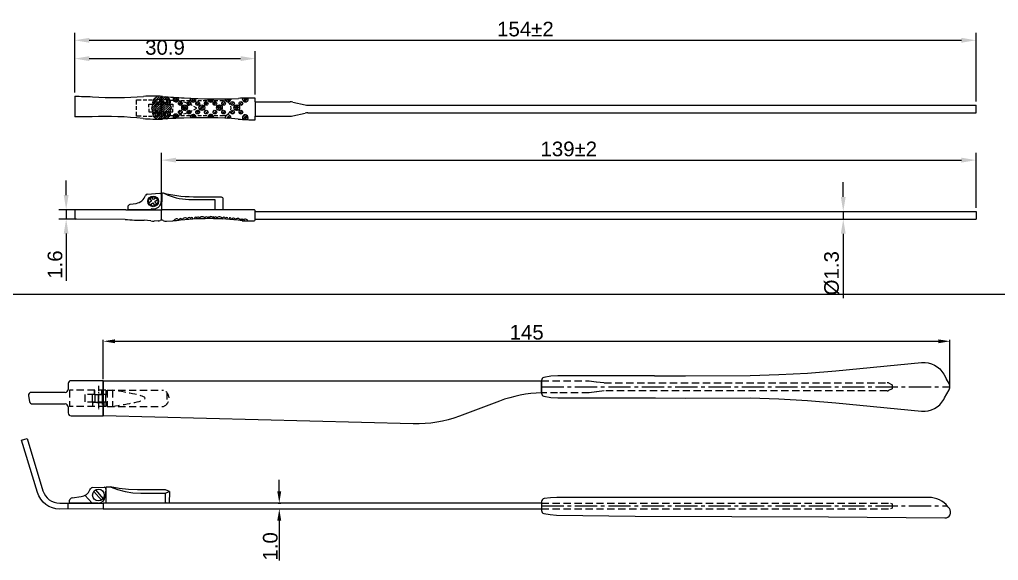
# Model space of a CAD drawing. Header units: millimetres. Extents: x 7018 to 13530, y 4187 to 5692.
# Drawn here: x 11317.3 to 11484.8, y 5079 to 5171.5 of the extents above; entities that cross this region are included whole.
import ezdxf

# ---------------------------------------------------------------- set-up
doc = ezdxf.new("R2010")
doc.units = ezdxf.units.MM
doc.linetypes.add('CENTER2', pattern=[28.575, 19.05, -3.175, 3.175, -3.175])
doc.linetypes.add('HIDDEN2', pattern=[0.1875, 0.125, -0.0625])
for name, color, linetype in [('Center Line', 2, 'CENTER2'), ('Dimension', 3, 'Continuous'), ('Hidden Line', 1, 'HIDDEN2')]:
    doc.layers.add(name, color=color, linetype=linetype)
doc.styles.get("Standard").update_dxf_attribs({"font": 'arial.ttf'})
doc.styles.add('样式 1', font='romant.shx')
doc.dimstyles.new('ISO-25$0', dxfattribs={"dimtxt": 2.5, "dimasz": 2.5, "dimexe": 0.5, "dimexo": 1, "dimgap": 1, "dimtad": 0, "dimtih": 1, "dimtoh": 1, "dimdec": 1, "dimzin": 10, "dimdsep": 46, "dimlunit": 6, "dimtxsty": '样式 1', "dimcen": 0, "dimclrd": 256, "dimclre": 256, "dimclrt": 7, "dimazin": 0, "dimtfac": 1, "dimtdec": 1, "dimtofl": 0, "dimtmove": 0, "dimatfit": 0, "dimfxl": 1, "dimtolj": 1, "dimtzin": 10, "dimarcsym": 0})
doc.dimstyles.new('Standard$0', dxfattribs={"dimtxt": 2.3, "dimasz": 2, "dimexe": 1, "dimexo": 1, "dimgap": 1, "dimtad": 1, "dimdec": 1, "dimzin": 0, "dimdsep": 46, "dimtxsty": 'Standard', "dimcen": 0, "dimclrd": 4, "dimclre": 4, "dimclrt": 4, "dimadec": 1, "dimazin": 0, "dimtfac": 1, "dimtdec": 1, "dimtofl": 0, "dimtmove": 0, "dimatfit": 0, "dimfxl": 1, "dimtfillclr": 256, "dimtolj": 1, "dimtzin": 0, "dimlwd": -1, "dimlwe": -1, "dimarcsym": 1})

# ---------------------------------------------------------------- blocks, each defined once
blk = doc.blocks.new('*D3152')
at = {"layer": 'Defpoints', "color": 0, "transparency": 16777216}
for p in [(11357.63, 5164.85), (11326.73, 5158.43), (11357.63, 5158.1)]:
    blk.add_point(p, dxfattribs=at)
at = {"layer": 'Dimension', "color": 0, "lineweight": -2, "transparency": 16777216}
for p, q in [((11326.73, 5159.05), (11326.73, 5166.1)), ((11357.63, 5158.72), (11357.63, 5166.1)), ((11329.23, 5164.85), (11355.13, 5164.85))]:
    blk.add_line(p, q, dxfattribs=at)
at = {"layer": 'Dimension', "color": 0, "transparency": 16777216}
for points in [[(11329.23, 5165.27), (11329.23, 5164.44), (11326.73, 5164.85)], [(11355.13, 5165.27), (11355.13, 5164.44), (11357.63, 5164.85)]]:
    blk.add_solid(points, dxfattribs=at)
at = {"layer": 'Dimension', "color": 0, "transparency": 16777216, "insert": (11342.18, 5166.75), "char_height": 2.5, "attachment_point": 5}
blk.add_mtext('30.9', dxfattribs=at)
blk = doc.blocks.new('*D3153')
at = {"layer": 'Defpoints', "color": 0, "transparency": 16777216}
for p in [(11480.98, 5167.99), (11326.73, 5158.43), (11480.98, 5156.88)]:
    blk.add_point(p, dxfattribs=at)
at = {"layer": 'Dimension', "color": 0, "lineweight": -2, "transparency": 16777216}
for p, q in [((11326.73, 5159.05), (11326.73, 5169.24)), ((11480.98, 5157.51), (11480.98, 5169.24)), ((11329.23, 5167.99), (11478.48, 5167.99))]:
    blk.add_line(p, q, dxfattribs=at)
at = {"layer": 'Dimension', "color": 0, "transparency": 16777216}
for points in [[(11329.23, 5168.4), (11329.23, 5167.57), (11326.73, 5167.99)], [(11478.48, 5168.4), (11478.48, 5167.57), (11480.98, 5167.99)]]:
    blk.add_solid(points, dxfattribs=at)
at = {"layer": 'Dimension', "color": 0, "transparency": 16777216, "insert": (11403.86, 5169.89), "char_height": 2.5, "attachment_point": 5}
blk.add_mtext('154±2', dxfattribs=at)
blk = doc.blocks.new('*D3154')
at = {"layer": 'Defpoints', "color": 0, "transparency": 16777216}
for p in [(11448.95, 5138.7), (11448.95, 5137.4), (11458.25, 5137.4)]:
    blk.add_point(p, dxfattribs=at)
at = {"layer": 'Dimension', "color": 0, "lineweight": -2, "transparency": 16777216}
for p, q in [((11458.25, 5141.2), (11458.25, 5143.7)), ((11449.58, 5138.7), (11459.5, 5138.7)), ((11449.58, 5137.4), (11459.5, 5137.4)), ((11458.25, 5138.7), (11458.25, 5137.4)), ((11458.25, 5134.9), (11458.25, 5123.88))]:
    blk.add_line(p, q, dxfattribs=at)
at = {"layer": 'Dimension', "color": 0, "transparency": 16777216}
for points in [[(11457.83, 5141.2), (11458.66, 5141.2), (11458.25, 5138.7)], [(11457.83, 5134.9), (11458.66, 5134.9), (11458.25, 5137.4)]]:
    blk.add_solid(points, dxfattribs=at)
at = {"layer": 'Dimension', "color": 0, "transparency": 16777216, "insert": (11456.28, 5128.14), "char_height": 2.5, "attachment_point": 5, "rotation": 90}
blk.add_mtext('%%c1.3', dxfattribs=at)
blk = doc.blocks.new('*D3155')
at = {"layer": 'Defpoints', "color": 0, "transparency": 16777216}
for p in [(11325.27, 5137.41), (11327.65, 5137.41), (11327.66, 5139)]:
    blk.add_point(p, dxfattribs=at)
at = {"layer": 'Dimension', "color": 0, "lineweight": -2, "transparency": 16777216}
for p, q in [((11325.27, 5141.5), (11325.27, 5144)), ((11327.04, 5139), (11324.02, 5139)), ((11327.03, 5137.41), (11324.02, 5137.41)), ((11325.27, 5139), (11325.27, 5137.41)), ((11325.27, 5134.91), (11325.27, 5126.84))]:
    blk.add_line(p, q, dxfattribs=at)
at = {"layer": 'Dimension', "color": 0, "transparency": 16777216}
for points in [[(11324.85, 5141.5), (11325.68, 5141.5), (11325.27, 5139)], [(11324.85, 5134.91), (11325.68, 5134.91), (11325.27, 5137.41)]]:
    blk.add_solid(points, dxfattribs=at)
at = {"layer": 'Dimension', "color": 0, "transparency": 16777216, "insert": (11323.37, 5129.62), "char_height": 2.5, "attachment_point": 5, "rotation": 90}
blk.add_mtext('1.6', dxfattribs=at)
blk = doc.blocks.new('*D3156')
at = {"layer": 'Defpoints', "color": 0, "transparency": 16777216}
for p in [(11480.98, 5147.49), (11341.57, 5139), (11480.98, 5138.7)]:
    blk.add_point(p, dxfattribs=at)
at = {"layer": 'Dimension', "color": 0, "lineweight": -2, "transparency": 16777216}
for p, q in [((11341.57, 5139.63), (11341.57, 5148.74)), ((11344.07, 5147.49), (11478.48, 5147.49)), ((11480.98, 5139.33), (11480.98, 5148.74))]:
    blk.add_line(p, q, dxfattribs=at)
at = {"layer": 'Dimension', "color": 0, "transparency": 16777216}
for points in [[(11344.07, 5147.9), (11344.07, 5147.07), (11341.57, 5147.49)], [(11478.48, 5147.9), (11478.48, 5147.07), (11480.98, 5147.49)]]:
    blk.add_solid(points, dxfattribs=at)
at = {"layer": 'Dimension', "color": 0, "transparency": 16777216, "insert": (11411.28, 5149.39), "char_height": 2.5, "attachment_point": 5}
blk.add_mtext('139±2', dxfattribs=at)
blk = doc.blocks.new('vfbgd')
at = {"color": 4}
for points in [[(2220.3, -1205.51), (2220.28, -1207.51), (2209.47, -1207.5), (2209.47, -1204.7), (2210.19, -1204.72)], [(2219.55, -1205.83), (2220.3, -1205.51), (2219.61, -1205.24), (2214.83, -1205.26), (2213.3, -1205.18), (2211.73, -1205.02), (2210.19, -1204.72), (2211.44, -1205.19), (2212.72, -1205.54), (2214.04, -1205.75), (2215.4, -1205.83), (2219.55, -1205.83), (2219.55, -1207.27), (2219.77, -1207.48)]]:
    blk.add_lwpolyline(points, dxfattribs=at)
blk = doc.blocks.new('*D3249')
at = {"layer": 'Defpoints', "color": 0, "transparency": 16777216}
for p in [(11476.51, 5116.5), (11331.62, 5109.75), (11476.51, 5108.71)]:
    blk.add_point(p, dxfattribs=at)
at = {"layer": 'Dimension', "color": 3, "transparency": 16777216}
for p, q in [((11331.62, 5110), (11331.62, 5116.75)), ((11333.62, 5116.5), (11474.51, 5116.5)), ((11476.51, 5108.96), (11476.51, 5116.75))]:
    blk.add_line(p, q, dxfattribs=at)
for points in [[(11333.62, 5116.83), (11333.62, 5116.17), (11331.62, 5116.5)], [(11474.51, 5116.83), (11474.51, 5116.17), (11476.51, 5116.5)]]:
    blk.add_solid(points, dxfattribs=at)
at = {"layer": 'Dimension', "transparency": 16777216, "insert": (11404.07, 5118.03), "char_height": 2.5, "attachment_point": 5}
blk.add_mtext('\\A1;145', dxfattribs=at)
blk = doc.blocks.new('*D3250')
at = {"layer": 'Defpoints', "color": 0, "transparency": 16777216}
for p in [(11361.29, 5088.83), (11361.29, 5087.83), (11361.74, 5087.83)]:
    blk.add_point(p, dxfattribs=at)
at = {"layer": 'Dimension', "color": 3, "transparency": 16777216}
for p, q in [((11361.74, 5090.83), (11361.74, 5092.83)), ((11361.54, 5088.83), (11361.99, 5088.83)), ((11361.54, 5087.83), (11361.99, 5087.83)), ((11361.74, 5085.83), (11361.74, 5079.02))]:
    blk.add_line(p, q, dxfattribs=at)
for points in [[(11361.4, 5090.83), (11362.07, 5090.83), (11361.74, 5088.83)], [(11361.4, 5085.83), (11362.07, 5085.83), (11361.74, 5087.83)]]:
    blk.add_solid(points, dxfattribs=at)
at = {"layer": 'Dimension', "transparency": 16777216, "insert": (11360.21, 5081.42), "char_height": 2.5, "attachment_point": 5, "rotation": 90}
blk.add_mtext('\\A1;1.0', dxfattribs=at)

msp = doc.modelspace()

# ---------------------------------------------------------------- linework, layer by layer
for p, q in [((11326.728, 5158.429), (11326.728, 5154.877)), ((11341.611, 5158.491), (11341.575, 5154.618)), ((11357.64, 5157.446), (11363.624, 5157.445)), ((11364.053, 5157.398), (11366.192, 5156.928)), ((11366.622, 5156.881), (11480.985, 5156.881)), ((11480.985, 5155.581), (11480.985, 5156.881)), ((11357.64, 5155.016), (11363.624, 5155.018)), ((11357.949, 5154.959), (11357.949, 5154.959)), ((11364.053, 5155.064), (11366.192, 5155.535)), ((11366.622, 5155.581), (11480.985, 5155.581)), ((11341.62, 5141.628), (11341.575, 5139.023)), ((11342.105, 5141.795), (11341.842, 5141.824)), ((11326.728, 5138.805), (11326.728, 5137.611)), ((11335.338, 5137.346), (11326.927, 5137.411)), ((11335.484, 5139.001), (11326.929, 5139.005)), ((11335.484, 5139.001), (11341.68, 5139.001)), ((11341.569, 5137.242), (11341.574, 5139.001)), ((11357.633, 5138.703), (11480.985, 5138.703)), ((11357.633, 5137.403), (11480.985, 5137.403)), ((11480.985, 5138.703), (11480.985, 5137.403)), ((11341.019, 5137.1), (11340.343, 5137.065)), ((11342.426, 5137.044), (11343.508, 5137.082)), ((11252.583, 5124.548), (11649.021, 5124.548)), ((11408.188, 5110.555), (11407.017, 5110.304)), ((11409.416, 5110.598), (11408.188, 5110.555)), ((11425.953, 5110.598), (11409.416, 5110.598)), ((11325.609, 5109.254), (11325.609, 5108.264)), ((11331.622, 5109.754), (11326.109, 5109.754)), ((11406.622, 5109.815), (11406.622, 5107.612)), ((11407.017, 5107.123), (11408.188, 5106.872)), ((11408.188, 5106.872), (11409.416, 5106.829)), ((11409.416, 5106.829), (11426.098, 5106.829)), ((11325.609, 5105.274), (11325.609, 5104.242)), ((11326.109, 5103.742), (11331.622, 5103.742))]:
    msp.add_line(p, q)
at = {"color": 0, "ltscale": 1000}
for p, q in [((11331.622, 5109.754), (11331.622, 5103.742)), ((11406.622, 5107.673), (11406.622, 5109.754)), ((11325.624, 5087.813), (11325.622, 5088.813)), ((11406.622, 5088.826), (11406.622, 5087.826))]:
    msp.add_line(p, q, dxfattribs=at)
at = {"color": 4}
for p, q in [((11329.332, 5091.067), (11329.432, 5091.278)), ((11329.788, 5091.506), (11331.76, 5091.533)), ((11332.063, 5091.209), (11331.959, 5089.931)), ((11325.836, 5088.824), (11325.852, 5089.291)), ((11330.764, 5088.828), (11325.836, 5088.824)), ((11325.852, 5089.291), (11325.855, 5089.306)), ((11326.27, 5089.706), (11327.831, 5089.948))]:
    msp.add_line(p, q, dxfattribs=at)
for points in [[(11337.321, 5157.023), (11337.321, 5157.785), (11338.083, 5157.785)], [(11338.422, 5157.785), (11339.057, 5157.785)], [(11339.353, 5157.785), (11339.988, 5157.785)], [(11339.988, 5156.049), (11341.554, 5157.615), (11342.232, 5158.293)], [(11339.988, 5156.769), (11340.623, 5157.446)], [(11340.073, 5157.234), (11341.174, 5158.293)], [(11340.073, 5157.573), (11340.75, 5158.25)], [(11340.115, 5155.795), (11341.554, 5157.277), (11341.935, 5157.658)], [(11340.327, 5157.785), (11340.962, 5157.785)], [(11341.427, 5157.404), (11340.666, 5157.404), (11340.666, 5157.785)], [(11343.036, 5157.658), (11341.554, 5156.218), (11340.92, 5155.541)], [(11341.047, 5157.827), (11341.512, 5158.293)], [(11341.893, 5158.293), (11341.554, 5157.996), (11341.216, 5157.615)], [(11341.258, 5157.785), (11341.893, 5157.785)], [(11341.554, 5158.293), (11341.554, 5154.525)], [(11341.724, 5157.404), (11342.486, 5157.404), (11342.486, 5157.785)], [(11342.147, 5157.827), (11342.486, 5158.208)], [(11342.359, 5157.065), (11343.036, 5157.065), (11343.036, 5157.785), (11342.232, 5157.785)], [(11342.443, 5157.785), (11342.697, 5158.081)], [(11342.528, 5157.531), (11342.909, 5157.869)], [(11343.629, 5157.7), (11343.036, 5157.7), (11343.036, 5157.065)], [(11344.137, 5157.658), (11343.502, 5157.7)], [(11343.585, 5157.794), (11343.96, 5158.216)], [(11343.67, 5157.582), (11343.924, 5157.794)], [(11343.924, 5157.413), (11344.516, 5158.048)], [(11343.967, 5157.7), (11344.602, 5157.7)], [(11344.135, 5158.005), (11344.322, 5158.192)], [(11344.306, 5157.488), (11344.433, 5157.615)], [(11345.068, 5157.488), (11344.602, 5157.615), (11344.433, 5157.615)], [(11344.899, 5157.7), (11345.534, 5157.7)], [(11345.872, 5157.7), (11346.507, 5157.7)], [(11346.507, 5157.869), (11346.636, 5158.063)], [(11346.592, 5157.615), (11346.846, 5157.869)], [(11346.761, 5157.446), (11347.342, 5158.026)], [(11346.803, 5157.7), (11347.438, 5157.7)], [(11347.1, 5157.404), (11347.481, 5157.785)], [(11347.438, 5157.065), (11347.819, 5157.446)], [(11347.777, 5157.7), (11348.412, 5157.7)], [(11348.708, 5157.7), (11349.343, 5157.7)], [(11348.92, 5157.065), (11349.259, 5157.446)], [(11349.513, 5157.658), (11349.807, 5157.952)], [(11349.682, 5157.7), (11350.317, 5157.7)], [(11349.713, 5157.519), (11349.936, 5157.742)], [(11349.953, 5157.421), (11350.478, 5157.946)], [(11350.105, 5157.912), (11350.105, 5157.912)], [(11350.402, 5157.15), (11350.74, 5157.446)], [(11350.613, 5157.7), (11351.248, 5157.7)], [(11351.587, 5157.7), (11352.179, 5157.7), (11352.603, 5157.658), (11352.645, 5157.615)], [(11351.894, 5157.203), (11352.137, 5157.446)], [(11352.512, 5157.786), (11352.664, 5157.968)], [(11352.65, 5157.578), (11352.857, 5157.785)], [(11353.322, 5157.023), (11353.238, 5157.15), (11352.941, 5157.446), (11352.899, 5157.488)], [(11352.909, 5157.46), (11353.402, 5157.99)], [(11353.068, 5157.996), (11353.068, 5157.996)], [(11353.449, 5157.319), (11353.576, 5157.446)], [(11355.453, 5157.883), (11355.642, 5158.073)], [(11355.571, 5157.621), (11355.778, 5157.827)], [(11355.773, 5157.484), (11356.375, 5158.086)], [(11355.989, 5158.039), (11356.022, 5158.08)], [(11337.321, 5156.091), (11337.321, 5156.726)], [(11339.438, 5156.557), (11339.438, 5157.065), (11340.115, 5157.065)], [(11339.438, 5156.261), (11339.438, 5155.753), (11340.115, 5155.753)], [(11339.904, 5156.303), (11340.835, 5157.277)], [(11340.073, 5155.414), (11341.554, 5156.896), (11342.02, 5157.361)], [(11340.115, 5155.118), (11341.554, 5156.557), (11342.274, 5157.277)], [(11340.454, 5157.065), (11341.089, 5157.065)], [(11340.92, 5157.065), (11340.496, 5157.065), (11340.496, 5156.557)], [(11340.496, 5156.261), (11340.496, 5155.753), (11340.92, 5155.753)], [(11340.666, 5154.61), (11341.554, 5155.499), (11343.036, 5156.938)], [(11340.835, 5157.065), (11340.835, 5157.404)], [(11340.988, 5154.552), (11341.554, 5155.118), (11343.163, 5156.726)], [(11341.131, 5157.065), (11341.935, 5157.065)], [(11343.078, 5157.361), (11341.554, 5155.837), (11341.174, 5155.414)], [(11341.216, 5157.065), (11341.851, 5157.065)], [(11341.385, 5157.065), (11342.02, 5157.065)], [(11341.512, 5156.557), (11341.512, 5157.065)], [(11341.512, 5155.753), (11341.512, 5156.261)], [(11341.554, 5156.726), (11341.554, 5156.091)], [(11342.189, 5157.065), (11342.824, 5157.065)], [(11342.274, 5157.065), (11342.274, 5157.404)], [(11342.359, 5155.541), (11343.248, 5156.43)], [(11342.528, 5155.329), (11343.078, 5155.88)], [(11343.121, 5157.065), (11343.502, 5157.065), (11343.502, 5156.557)], [(11343.121, 5155.753), (11343.502, 5155.753), (11343.502, 5156.261)], [(11344.475, 5155.541), (11344.899, 5155.922)], [(11344.518, 5156.98), (11344.941, 5157.404)], [(11344.729, 5156.853), (11345.068, 5157.192)], [(11344.983, 5156.388), (11345.534, 5156.896)], [(11345.068, 5156.134), (11345.364, 5156.388)], [(11345.28, 5155.964), (11345.957, 5156.642)], [(11345.957, 5157.234), (11345.661, 5157.319), (11345.364, 5157.404)], [(11345.534, 5156.557), (11345.788, 5156.811)], [(11345.618, 5155.922), (11345.999, 5156.303)], [(11345.957, 5157.023), (11346.38, 5157.404)], [(11345.957, 5155.541), (11346.338, 5155.922)], [(11346.169, 5156.853), (11346.55, 5157.192)], [(11346.846, 5156.853), (11346.719, 5156.938), (11346.253, 5157.107)], [(11346.253, 5155.71), (11346.719, 5155.88), (11346.846, 5155.964)], [(11347.142, 5156.091), (11347.65, 5156.388), (11347.142, 5156.684)], [(11347.456, 5155.63), (11347.838, 5156.011)], [(11347.608, 5156.853), (11348.031, 5157.277)], [(11347.623, 5155.416), (11348.05, 5155.842)], [(11348.006, 5156.546), (11348.387, 5156.927)], [(11348.062, 5156.221), (11348.726, 5156.885)], [(11348.228, 5156.048), (11348.472, 5156.292)], [(11348.493, 5155.974), (11348.98, 5156.461)], [(11348.641, 5156.461), (11348.895, 5156.715)], [(11348.958, 5155.669), (11349.254, 5156.008)], [(11349.085, 5155.457), (11349.508, 5155.881)], [(11349.089, 5156.896), (11349.47, 5157.277)], [(11350.421, 5155.758), (11350.675, 5156.012)], [(11350.529, 5156.896), (11350.952, 5157.319)], [(11350.529, 5155.456), (11350.952, 5155.88)], [(11351.022, 5156.331), (11351.587, 5156.896)], [(11351.092, 5156.739), (11351.206, 5156.853)], [(11351.169, 5156.097), (11351.375, 5156.303)], [(11351.395, 5155.984), (11351.925, 5156.515)], [(11351.587, 5156.515), (11351.799, 5156.769)], [(11351.883, 5155.753), (11352.095, 5155.964)], [(11351.968, 5155.456), (11352.391, 5155.88)], [(11352.01, 5156.938), (11352.433, 5157.361)], [(11352.347, 5156.894), (11352.476, 5157.023)], [(11352.899, 5155.329), (11352.941, 5155.372), (11353.238, 5155.626), (11353.322, 5155.795)], [(11353.449, 5156.091), (11353.492, 5156.388), (11353.449, 5156.726)], [(11353.472, 5155.521), (11353.873, 5155.922)], [(11353.49, 5156.979), (11353.873, 5157.361)], [(11353.716, 5156.864), (11354, 5157.107)], [(11353.972, 5156.398), (11354.508, 5156.896)], [(11354.09, 5156.139), (11354.296, 5156.345)], [(11354.292, 5156.002), (11354.889, 5156.599)], [(11354.508, 5156.557), (11354.719, 5156.811)], [(11354.654, 5156.017), (11354.863, 5156.197)], [(11354.911, 5155.521), (11355.312, 5155.922)], [(11354.931, 5156.98), (11355.354, 5157.404)], [(11355.155, 5156.864), (11355.481, 5157.15)], [(11338.083, 5154.991), (11337.321, 5154.991), (11337.321, 5155.753)], [(11338.422, 5154.991), (11339.057, 5154.991)], [(11339.353, 5154.991), (11339.988, 5154.991)], [(11340.242, 5154.906), (11340.623, 5155.245)], [(11340.327, 5154.991), (11340.962, 5154.991), (11340.962, 5155.753)], [(11340.454, 5155.753), (11341.089, 5155.753), (11341.089, 5154.991)], [(11340.454, 5154.737), (11340.75, 5154.991)], [(11341.131, 5155.753), (11341.935, 5155.753)], [(11341.216, 5155.753), (11341.851, 5155.753)], [(11341.258, 5154.991), (11341.893, 5154.991)], [(11341.315, 5154.539), (11341.554, 5154.779), (11341.935, 5155.16)], [(11341.385, 5155.753), (11342.02, 5155.753)], [(11341.693, 5154.536), (11342.147, 5154.948)], [(11342.062, 5154.991), (11342.062, 5155.753)], [(11342.083, 5154.545), (11343.078, 5155.541)], [(11342.824, 5155.753), (11342.189, 5155.753), (11342.189, 5154.991)], [(11342.359, 5155.753), (11343.036, 5155.753), (11343.036, 5154.991), (11342.232, 5154.991)], [(11342.486, 5154.61), (11343.036, 5155.16)], [(11343.036, 5155.753), (11343.036, 5155.118), (11343.629, 5155.118)], [(11343.502, 5155.118), (11344.137, 5155.16)], [(11343.555, 5154.903), (11344.01, 5155.358)], [(11343.586, 5154.652), (11343.587, 5154.652)], [(11343.625, 5154.629), (11343.883, 5154.85)], [(11343.967, 5155.118), (11344.602, 5155.118)], [(11344.003, 5154.628), (11344.475, 5155.062)], [(11344.01, 5155.019), (11344.306, 5155.273)], [(11344.41, 5154.658), (11344.518, 5154.765)], [(11344.433, 5155.202), (11344.602, 5155.202), (11345.068, 5155.329)], [(11344.687, 5155.372), (11345.068, 5155.71)], [(11344.899, 5155.118), (11345.534, 5155.118)], [(11345.364, 5155.414), (11345.661, 5155.456), (11345.957, 5155.583)], [(11345.872, 5155.118), (11346.507, 5155.118)], [(11346.126, 5155.372), (11346.507, 5155.753)], [(11346.535, 5154.919), (11346.89, 5155.274)], [(11346.703, 5154.708), (11347.187, 5155.232)], [(11346.803, 5155.118), (11347.438, 5155.118)], [(11347.053, 5154.717), (11347.398, 5155.062)], [(11347.415, 5154.741), (11347.483, 5154.808)], [(11347.777, 5155.118), (11348.412, 5155.118)], [(11348.708, 5155.118), (11349.343, 5155.118)], [(11349.542, 5154.733), (11350.105, 5155.249)], [(11349.555, 5155.08), (11349.682, 5155.207)], [(11349.682, 5155.118), (11350.317, 5155.118)], [(11350.063, 5154.868), (11350.317, 5155.122)], [(11350.301, 5154.721), (11350.444, 5154.911)], [(11350.613, 5155.118), (11351.248, 5155.118)], [(11350.845, 5155.419), (11351.014, 5155.631)], [(11351.587, 5155.118), (11352.179, 5155.118), (11352.603, 5155.16), (11352.645, 5155.202)], [(11352.222, 5155.372), (11352.476, 5155.626)], [(11352.433, 5154.864), (11352.984, 5155.414)], [(11352.783, 5154.635), (11352.814, 5154.666)], [(11352.984, 5154.836), (11353.238, 5155.09)], [(11353.133, 5154.608), (11353.407, 5154.92)], [(11353.678, 5155.387), (11354, 5155.668)], [(11355.116, 5155.387), (11355.439, 5155.71)], [(11355.446, 5154.824), (11355.854, 5155.232)], [(11355.473, 5154.47), (11355.769, 5154.766)], [(11355.769, 5154.427), (11355.939, 5154.597)], [(11355.854, 5154.893), (11356.15, 5155.147)], [(11356.066, 5154.681), (11356.32, 5154.978)], [(11356.108, 5154.385), (11356.404, 5154.681)], [(11339.559, 5140.944), (11339.873, 5140.49), (11339.417, 5140.178)], [(11340.658, 5141.067), (11340.203, 5140.755), (11339.892, 5141.172)], [(11340.78, 5139.948), (11340.426, 5140.424), (11340.881, 5140.736)], [(11339.641, 5139.847), (11340.094, 5140.201), (11340.444, 5139.696)], [(11339.777, 5137.086), (11338.627, 5137.195)], [(11475.593, 5106.838), (11476.391, 5108.184), (11476.51, 5108.539), (11476.51, 5108.889), (11476.391, 5109.286), (11475.932, 5110.037)], [(11406.622, 5088.826), (11331.622, 5088.826), (11331.622, 5087.826), (11406.622, 5087.826)]]:
    msp.add_lwpolyline(points)
for points in [[(11340.335, 5157.954, 0.3013696), (11340.103, 5157.106, -0.2523979), (11340.046, 5156.846)], [(11343.142, 5156.877, -0.2523979), (11343.085, 5157.137, 0.2956944), (11342.872, 5157.961)], [(11340.089, 5155.675, 0.2523979), (11340.045, 5155.932, -0.2523979), (11340.102, 5155.672, 0.2956944), (11340.314, 5154.847)], [(11342.878, 5154.869, 0.2956944), (11343.09, 5155.694, -0.2523979), (11343.147, 5155.954, 0.3450144), (11343.142, 5156.877)], [(11339.112, 5141.692), (11341.303, 5141.81, -0.4639225), (11341.617, 5141.477), (11341.479, 5140.255, -0.407572), (11340.07, 5139.107), (11339.792, 5139.132), (11339.796, 5139.005), (11335.9, 5138.999), (11335.882, 5139.528, -0.3796508), (11336.22, 5139.937), (11337.245, 5140.096)], [(11347.768, 5141.226), (11351.799, 5141.196, -0.4147433), (11352.097, 5140.893), (11352.08, 5139.001), (11341.575, 5139.023)], [(11342.532, 5141.555, 0.0934361), (11346.811, 5140.727), (11350.707, 5140.733), (11350.682, 5138.996)], [(11355.982, 5137.091), (11357.434, 5137.1, 0.4125031), (11357.633, 5137.3), (11357.633, 5138.805, 0.4142869), (11357.433, 5139.005), (11341.569, 5139.001)], [(11355.374, 5137.113, 0.0645502), (11344.158, 5137.118, -0.0322731), (11343.508, 5137.082)], [(11425.953, 5110.598), (11431.246, 5110.616), (11442.317, 5110.625), (11447.23, 5110.794), (11452.102, 5111.048), (11456.973, 5111.472), (11471.664, 5112.855, -0.2978469), (11475.439, 5110.864), (11475.931, 5110.038)], [(11406.622, 5107.673, 0.000175), (11406.606, 5107.673, 0.0836856), (11399.427, 5106.279), (11392.578, 5103.71, -0.0964051), (11384.666, 5102.38), (11331.622, 5103.742), (11331.622, 5109.754), (11406.606, 5109.754), (11406.622, 5109.754)], [(11325.109, 5107.764), (11319.317, 5107.764, 0.465595), (11318.824, 5107.178), (11318.996, 5106.188, 0.3646335), (11319.489, 5105.774), (11325.109, 5105.774)], [(11426.098, 5106.829), (11431.194, 5106.78), (11442.317, 5106.802), (11447.23, 5106.633), (11452.102, 5106.379), (11456.973, 5105.955), (11471.664, 5104.572, 0.2977429), (11475.439, 5106.561), (11475.591, 5106.836)]]:
    msp.add_lwpolyline(points, format="xyb")
for points in [[(11320.341, 5090.644), (11317.62, 5099.572), (11318.577, 5099.863), (11321.298, 5090.936, 0.3305625), (11324.174, 5088.81), (11331.622, 5088.826), (11331.624, 5087.826), (11324.176, 5087.81, -0.3305625)], [(11476.405, 5087.896), (11476.161, 5088.202, 0.2282369), (11472.881, 5089.79), (11409.247, 5089.79), (11408.135, 5089.725), (11407.064, 5089.582, 0.3727364), (11406.63, 5089.092), (11406.613, 5087.56, 0.3681149), (11407.028, 5087.062), (11408.079, 5086.881), (11409.175, 5086.777), (11422.637, 5086.571), (11455.695, 5086.495), (11475.61, 5086.274, 0.6315571)]]:
    msp.add_lwpolyline(points, format="xyb", close=True)
for points in [[(11329.979, 5090.781), (11331.295, 5089.323)], [(11330.293, 5091.065), (11331.589, 5089.579)], [(11328.475, 5090.16), (11329.735, 5088.827)]]:
    msp.add_lwpolyline(points, dxfattribs=at)
for centre, radius in [((11340.951, 5157.604), 0.317), ((11342.263, 5157.604), 0.317), ((11344.041, 5157.943), 0.148), ((11344.803, 5157.181), 0.317), ((11346.285, 5157.181), 0.317), ((11347.766, 5157.181), 0.317), ((11349.248, 5157.181), 0.317), ((11350.729, 5157.181), 0.317), ((11352.211, 5157.181), 0.317), ((11353.735, 5157.181), 0.317), ((11355.174, 5157.181), 0.317), ((11344.803, 5155.699), 0.317), ((11345.523, 5156.461), 0.487), ((11345.523, 5156.461), 0.148), ((11346.285, 5155.699), 0.317), ((11347.766, 5155.699), 0.317), ((11348.486, 5156.461), 0.487), ((11348.486, 5156.461), 0.148), ((11349.248, 5155.699), 0.317), ((11350.729, 5155.699), 0.317), ((11351.491, 5156.461), 0.487), ((11351.491, 5156.461), 0.148), ((11352.211, 5155.699), 0.317), ((11353.735, 5155.699), 0.317), ((11354.455, 5156.461), 0.487), ((11354.455, 5156.461), 0.148), ((11355.174, 5155.699), 0.317), ((11340.951, 5155.276), 0.317), ((11342.263, 5155.276), 0.317), ((11344.041, 5154.881), 0.148), ((11355.928, 5154.755), 0.148), ((11340.155, 5140.429), 0.91), ((11340.155, 5140.429), 0.788)]:
    msp.add_circle(centre, radius)
msp.add_circle((11330.794, 5090.194), 1.005, dxfattribs=at)
for centre, radius, start, end in [((11338.475, 5490.614), 332.392, 267.9748, 268.50199), ((11333.829, 5211.874), 53.691, 265.68106, 274.97219), ((11340.191, 5125.151), 33.278, 87.26201, 92.94268), ((11341.365, 5157.063), 1.362, 113.12125, 139.14904), ((11363.718, 5451.555), 294.004, 265.72089, 266.44061), ((11341.911, 5157.045), 1.329, 43.63071, 73.08699), ((11344.041, 5157.943), 0.487, 142.87106, 29.46063), ((11350.809, 5231.895), 73.95, 265.8573, 273.06624), ((11347.003, 5157.911), 0.487, 161.12729, 12.9825), ((11347.003, 5157.911), 0.148, 113.94435, 60.16545), ((11350.011, 5157.904), 0.487, 173.86621, 4.89695), ((11350.011, 5157.904), 0.148, 161.5634, 17.19975), ((11352.973, 5157.943), 0.487, 177.50157, 5.85049), ((11352.973, 5157.943), 0.148, 168.41599, 14.93606), ((11358.374, 5029.62), 128.481, 90.3305, 91.60961), ((11355.936, 5157.943), 0.487, 165.01748, 17.15886), ((11355.936, 5157.943), 0.148, 114.85165, 67.3247), ((11226.38, 5156.231), 131.266, 359.18453, 0.81547), ((11363.623, 5155.445), 2, 77.60134, 89.9874), ((11340.629, 5156.388), 0.741, 141.83902, 217.97971), ((11366.622, 5158.881), 2, 257.60134, 270), ((11329.436, 4822.496), 332.392, 89.94787, 90.46678), ((11332.332, 5101.26), 53.691, 83.47768, 92.76881), ((11341.038, 5187.779), 33.278, 265.50719, 271.18786), ((11341.332, 5155.953), 1.503, 227.37848, 247.44892), ((11355.727, 4860.858), 294.004, 92.00925, 92.72898), ((11341.84, 5155.953), 1.503, 292.21603, 312.62152), ((11344.041, 5154.881), 0.487, 331.10542, 213.79944), ((11348.765, 5080.787), 73.95, 85.38363, 92.59257), ((11347.006, 5154.797), 0.487, 351.56218, 191.16025), ((11347.006, 5154.797), 0.148, 328.03513, 214.6873), ((11350.01, 5154.815), 0.487, 348.36879, 189.70446), ((11350.01, 5154.815), 0.148, 322.2785, 215.79475), ((11352.973, 5154.74), 0.487, 341.93499, 191.55149), ((11352.973, 5154.74), 0.148, 312.3633, 222.06107), ((11365.824, 5364.824), 210.62, 266.97695, 267.77102), ((11355.928, 5154.755), 0.487, 316.53263, 213.14029), ((11363.623, 5157.018), 2, 270.0126, 282.39866), ((11366.622, 5153.581), 2, 90, 102.39866), ((11336.932, 5142.082), 2.011, 278.95893, 342.15227), ((11339.173, 5141.351), 0.346, 100.27666, 160.76344), ((11341.82, 5141.625), 0.2, 83.82754, 179.00143), ((11340.25, 5136.946), 5.143, 63.66789, 71.30116), ((11347.312, 5165.133), 23.912, 257.42203, 271.09237), ((11326.928, 5138.805), 0.2, 89.97429, 180), ((11326.928, 5137.611), 0.2, 180, 269.55511), ((11339.025, 5181.861), 44.667, 265.265, 269.48856), ((11344.154, 5136.952), 0.487, 26.73348, 163.32763), ((11344.862, 5137.208), 0.276, 5.16122, 187.69382), ((11345.595, 5137.16), 0.464, 19.9408, 171.00981), ((11346.328, 5137.357), 0.299, 1.96336, 187.33558), ((11346.762, 5137.466), 0.19, 336.34027, 211.44209), ((11347.396, 5137.53), 0.19, 335.5385, 210.59623), ((11347.821, 5137.429), 0.321, 3.25162, 179.06381), ((11348.558, 5137.249), 0.561, 25.29346, 159.70491), ((11349.276, 5137.496), 0.296, 1.9368, 182.00597), ((11350.037, 5137.252), 0.566, 25.63894, 153.53195), ((11349.724, 5137.568), 0.19, 330.77023, 209.22298), ((11350.401, 5137.591), 0.19, 329.78697, 208.5035), ((11350.803, 5137.469), 0.299, 357.59704, 174.80169), ((11351.523, 5137.219), 0.568, 20.29982, 153.66216), ((11352.258, 5137.383), 0.329, 0.32113, 173.07188), ((11352.735, 5137.459), 0.19, 330.99539, 201.10942), ((11353.329, 5137.437), 0.19, 330.29778, 200.23628), ((11353.896, 5137.28), 0.302, 354.2084, 174.87286), ((11354.615, 5136.938), 0.575, 25.89274, 143.18722), ((11355.22, 5137.121), 0.295, 359.36002, 173.4276), ((11355.496, 5137.101), 0.295, 359.36002, 173.4276), ((11355.971, 5136.978), 0.402, 15.36365, 162.11358), ((11340.252, 5142.08), 5.016, 264.56223, 271.0333), ((11341.017, 5137.879), 0.778, 270.18065, 295.34319), ((11341.594, 5136.66), 0.57, 63.45263, 115.34319), ((11342.385, 5138.244), 1.2, 243.45263, 271.97139), ((11357.97, 5202.709), 65.648, 267.73326, 268.26466), ((11326.109, 5109.254), 0.5, 90, 180), ((11407.122, 5109.815), 0.5, 102.09476, 180), ((11325.109, 5108.264), 0.5, 270, 0), ((11407.122, 5107.612), 0.5, 180, 257.90524), ((11325.109, 5105.274), 0.5, 0, 90), ((11326.109, 5104.242), 0.5, 180, 270)]:
    msp.add_arc(centre, radius, start, end)
for centre, radius, start, end in [((11327.525, 5091.924), 2, 278.793, 334.61034), ((11329.793, 5091.107), 0.4, 90.78415, 154.61034), ((11331.764, 5091.233), 0.3, 355.36749, 90.78415), ((11326.346, 5089.212), 0.5, 98.793, 169.18456), ((11330.763, 5090.028), 1.2, 270.04097, 355.36749)]:
    msp.add_arc(centre, radius, start, end, dxfattribs=at)
at = {"layer": 'Center Line', "ltscale": 0.05}
msp.add_line((11330.794, 5108.899), (11330.794, 5104.863), dxfattribs=at)
at = {"layer": 'Center Line', "ltscale": 0.2}
for p, q in [((11331.424, 5107.848), (11331.424, 5105.716)), ((11406.622, 5108.714), (11476.51, 5108.714)), ((11406.622, 5088.326), (11476.059, 5088.326))]:
    msp.add_line(p, q, dxfattribs=at)
at = {"layer": 'Hidden Line', "ltscale": 10}
for p, q in [((11325.836, 5108.148), (11325.836, 5105.348)), ((11332.064, 5108.148), (11325.836, 5108.148)), ((11332.064, 5107.413), (11328.475, 5107.413)), ((11328.475, 5107.413), (11328.475, 5106.083)), ((11329.735, 5107.413), (11329.735, 5106.083)), ((11330.174, 5107.398), (11332.274, 5107.398)), ((11330.174, 5107.398), (11330.174, 5106.098)), ((11330.819, 5106.098), (11330.819, 5107.398)), ((11332.029, 5106.098), (11332.029, 5107.398)), ((11332.064, 5108.148), (11332.064, 5107.413)), ((11332.274, 5108.148), (11341.912, 5108.148)), ((11332.274, 5108.148), (11332.274, 5105.348)), ((11333.174, 5108.148), (11333.174, 5105.348)), ((11342.473, 5107.768), (11342.473, 5105.728)), ((11332.064, 5106.083), (11328.475, 5106.083)), ((11330.094, 5105.948), (11330.094, 5106.083)), ((11330.174, 5106.098), (11332.274, 5106.098)), ((11330.194, 5105.948), (11330.194, 5106.083)), ((11331.394, 5105.948), (11331.394, 5106.083)), ((11331.494, 5105.948), (11331.494, 5106.083)), ((11332.064, 5106.083), (11332.064, 5105.348)), ((11332.064, 5105.348), (11325.836, 5105.348)), ((11332.274, 5105.348), (11341.912, 5105.348)), ((11406.622, 5088.826), (11466.33, 5088.826)), ((11466.33, 5088.826), (11466.637, 5088.689)), ((11406.622, 5087.826), (11466.315, 5087.826)), ((11466.637, 5087.969), (11466.315, 5087.826)), ((11466.637, 5088.689), (11466.637, 5087.969))]:
    msp.add_line(p, q, dxfattribs=at)
at = {"layer": 'Hidden Line', "ltscale": 20}
for p, q in [((11330.094, 5107.413), (11330.094, 5108.148)), ((11330.194, 5107.413), (11330.194, 5108.148)), ((11331.394, 5107.413), (11331.394, 5108.148)), ((11331.494, 5107.413), (11331.494, 5108.148))]:
    msp.add_line(p, q, dxfattribs=at)
at = {"layer": 'Hidden Line', "ltscale": 10}
msp.add_lwpolyline([(11406.622, 5109.754), (11414.751, 5109.754), (11416.021, 5109.585), (11417.334, 5109.416), (11465.77, 5109.416, -0.1050786), (11465.973, 5109.372), (11466.637, 5109.077), (11466.637, 5108.357), (11465.973, 5108.062, -0.1050786), (11465.77, 5108.018), (11417.334, 5108.018), (11416.021, 5107.849), (11414.751, 5107.68), (11409.374, 5107.68), (11407.167, 5107.68, 0.0062017), (11406.622, 5107.673, 0.0006822)], format="xyb", dxfattribs=at)
msp.add_lwpolyline([(11331.794, 5105.348), (11331.794, 5105.948), (11329.794, 5105.948), (11329.794, 5105.348)], dxfattribs=at)
msp.add_arc((11341.373, 5106.748), 1.5, 291.03947, 68.96053, dxfattribs=at)
msp.add_spline([(11333.174, 5105.348), (11338.774, 5106.748), (11333.174, 5108.148)], degree=3, dxfattribs=at)

# ---------------------------------------------------------------- block references
at = {"color": 0}
msp.add_blockref('vfbgd', (9122.635, 6296.325), dxfattribs=at)

# ---------------------------------------------------------------- dimensions: what is measured, and where the dimension line sits
at = {"layer": 'Dimension'}
for base, p1, p2, dimstyle, override, picture, middle in [((11480.985, 5167.987), (11326.728, 5158.429), (11480.985, 5156.881), 'ISO-25$0', {"dimexe": 1.25, "dimexo": 0.625, "dimgap": 0.625, "dimtad": 1, "dimdec": 0, "dimzin": 8, "dimlunit": 2, "dimpost": '<>', "dimtxsty": 'Standard', "dimcen": 2.5, "dimclrd": 0, "dimclre": 0, "dimclrt": 0, "dimadec": 0, "dimtol": 1, "dimtp": 2, "dimtm": 2, "dimtdec": 2, "dimtofl": 1, "dimatfit": 3, "dimtolj": 0, "dimtzin": 8}, '*D3153', (11403.857, 5169.888)), ((11357.633, 5164.852), (11326.728, 5158.429), (11357.633, 5158.099), 'ISO-25$0', {"dimexe": 1.25, "dimexo": 0.625, "dimgap": 0.625, "dimtad": 1, "dimtih": 0, "dimtoh": 0, "dimzin": 8, "dimlunit": 2, "dimtxsty": 'Standard', "dimcen": 2.5, "dimclrd": 0, "dimclre": 0, "dimclrt": 0, "dimadec": 0, "dimtp": 0.2, "dimtm": 0.2, "dimtdec": 2, "dimtofl": 1, "dimatfit": 3, "dimtolj": 0, "dimtzin": 8}, '*D3152', (11342.181, 5166.754)), ((11480.985, 5147.487), (11341.569, 5139.001), (11480.985, 5138.703), 'ISO-25$0', {"dimexe": 1.25, "dimexo": 0.625, "dimgap": 0.625, "dimtad": 1, "dimdec": 0, "dimzin": 8, "dimlunit": 2, "dimpost": '<>', "dimtxsty": 'Standard', "dimcen": 2.5, "dimclrd": 0, "dimclre": 0, "dimclrt": 0, "dimadec": 0, "dimtol": 1, "dimtp": 2, "dimtm": 2, "dimtdec": 2, "dimtofl": 1, "dimatfit": 3, "dimtolj": 0, "dimtzin": 8}, '*D3156', (11411.277, 5149.389)), ((11476.51, 5116.499), (11331.622, 5109.754), (11476.51, 5108.714), 'Standard$0', {"dimtxt": 2.5, "dimexe": 0.25, "dimexo": 0.25, "dimgap": 0.25, "dimtad": 1, "dimtih": 0, "dimtoh": 0, "dimdec": 0, "dimclrd": 3, "dimclre": 3, "dimclrt": 256, "dimadec": 2, "dimtdec": 2, "dimatfit": 3}, '*D3249', (11404.066, 5118.026))]:
    dim = msp.add_linear_dim(base=base, p1=p1, p2=p2, dimstyle=dimstyle, override=override, dxfattribs=at)
    dim.commit()
    dim.dimension.update_dxf_attribs({"geometry": picture, "text_midpoint": middle})
for base, p1, p2, dimstyle, override, picture, middle in [((11325.268, 5137.405), (11327.664, 5139.005), (11327.652, 5137.405), 'ISO-25$0', {"dimexe": 1.25, "dimexo": 0.625, "dimgap": 0.625, "dimtad": 1, "dimtih": 0, "dimtoh": 0, "dimzin": 8, "dimlunit": 2, "dimtxsty": 'Standard', "dimcen": 2.5, "dimclrd": 0, "dimclre": 0, "dimclrt": 0, "dimadec": 0, "dimtp": 0.2, "dimtm": 0.2, "dimtdec": 2, "dimtofl": 1, "dimatfit": 3, "dimtolj": 0, "dimtzin": 8}, '*D3155', (11323.367, 5129.623)), ((11458.248, 5137.403), (11448.952, 5138.703), (11448.952, 5137.403), 'ISO-25$0', {"dimexe": 1.25, "dimexo": 0.625, "dimgap": 0.625, "dimtad": 1, "dimtih": 0, "dimtoh": 0, "dimzin": 8, "dimlunit": 2, "dimpost": '%%c<>', "dimtxsty": 'Standard', "dimcen": 2.5, "dimclrd": 0, "dimclre": 0, "dimclrt": 0, "dimadec": 0, "dimtp": 0.2, "dimtm": 0.2, "dimtdec": 2, "dimtofl": 1, "dimatfit": 3, "dimtolj": 0, "dimtzin": 8}, '*D3154', (11456.277, 5128.142)), ((11361.738, 5087.826), (11361.288, 5088.826), (11361.288, 5087.826), 'Standard$0', {"dimtxt": 2.5, "dimexe": 0.25, "dimexo": 0.25, "dimgap": 0.25, "dimtad": 1, "dimtih": 0, "dimtoh": 0, "dimclrd": 3, "dimclre": 3, "dimclrt": 256, "dimadec": 2, "dimtdec": 2, "dimatfit": 3}, '*D3250', (11360.211, 5081.422))]:
    dim = msp.add_linear_dim(base=base, p1=p1, p2=p2, angle=90, dimstyle=dimstyle, override=override, dxfattribs=at)
    dim.commit()
    dim.dimension.update_dxf_attribs({"geometry": picture, "text_midpoint": middle})

doc.saveas('drawing.dxf')
